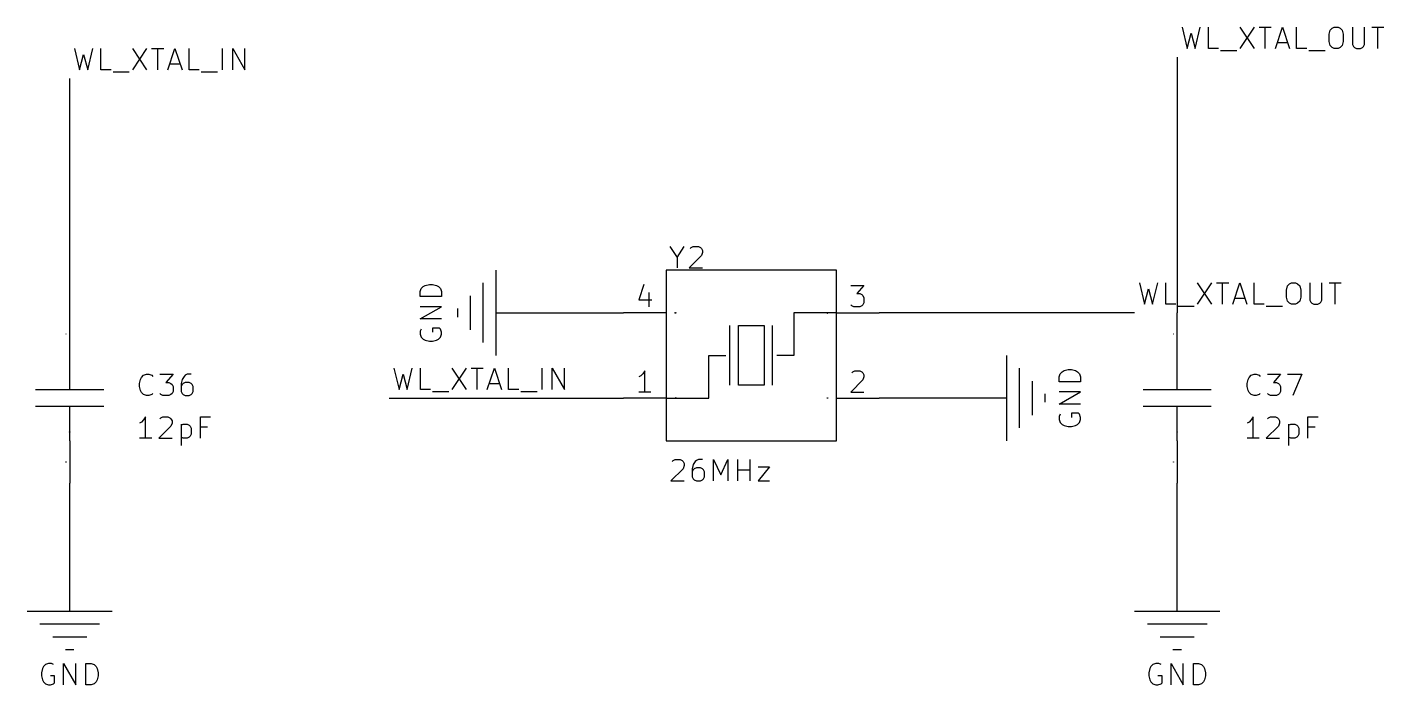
# Model space of a CAD drawing. Header units: millimetres. Extents: x 6 to 276, y -192 to -5.
# Drawn here: x 6.4 to 87.3, y -147.9 to -108.7 of the extents above; entities that cross this region are included whole.
import ezdxf

# ---------------------------------------------------------------- set-up
doc = ezdxf.new("R2010")
doc.units = ezdxf.units.MM
for name, color, linetype in [('GREENSIXTYFIVE', 129, 'CONTINUOUS'), ('LIGHTGREEN', 92, 'CONTINUOUS'), ('LIGHTRED', 12, 'CONTINUOUS'), ('RED', 14, 'CONTINUOUS'), ('REDSIX', 19, 'CONTINUOUS')]:
    doc.layers.add(name, color=color, linetype=linetype)

msp = doc.modelspace()

# ---------------------------------------------------------------- linework, layer by layer
at = {"layer": 'GREENSIXTYFIVE', "linetype": 'CONTINUOUS'}
for p, q in [((44.6821, -121.7744), (45.1054, -122.4397)), ((45.1054, -122.4397), (45.5288, -121.7744)), ((45.8917, -121.8954), (45.9521, -121.8349)), ((45.9521, -121.8349), (46.0731, -121.7744)), ((46.0731, -121.7744), (46.3755, -121.7744)), ((46.3755, -121.7744), (46.4964, -121.8349)), ((46.4964, -121.8349), (46.5569, -121.8954)), ((46.5569, -121.8954), (46.6174, -122.0163)), ((46.6174, -122.1373), (46.5569, -122.3187)), ((46.6174, -122.0163), (46.6174, -122.1373)), ((45.1054, -122.4397), (45.1054, -123.0444)), ((46.5569, -122.3187), (45.8312, -123.0444)), ((45.8312, -123.0444), (46.6174, -123.0444)), ((29.7891, -124.4599), (29.8496, -124.2785)), ((29.7891, -124.7623), (29.7891, -124.4599)), ((29.8496, -124.2785), (29.9706, -124.1575)), ((29.9706, -124.1575), (30.0915, -124.097)), ((30.0915, -124.097), (30.3334, -124.0366)), ((30.3334, -124.0366), (30.5148, -124.0366)), ((30.5148, -124.0366), (30.7567, -124.097)), ((30.7567, -124.097), (30.8777, -124.1575)), ((30.8777, -124.1575), (30.9987, -124.2785)), ((30.9987, -124.2785), (31.0591, -124.4599)), ((31.0591, -124.4599), (31.0591, -124.7623)), ((31.0591, -124.7623), (29.7891, -124.7623)), ((29.7891, -126.0928), (31.0591, -125.3671)), ((31.0591, -125.3671), (29.7891, -125.3671)), ((31.0591, -126.0928), (29.7891, -126.0928)), ((44.964, -125.7224), (44.9628, -125.7272)), ((44.9628, -125.7272), (44.9628, -125.7309)), ((44.9628, -125.7309), (44.964, -125.7357)), ((44.9652, -125.72), (44.964, -125.7224)), ((44.964, -125.7357), (44.9652, -125.7381)), ((44.9676, -125.7176), (44.9652, -125.72)), ((44.9652, -125.7381), (44.9676, -125.7406)), ((44.9713, -125.7164), (44.9676, -125.7176)), ((44.9676, -125.7406), (44.9713, -125.7418)), ((44.9749, -125.7164), (44.9713, -125.7164)), ((44.9713, -125.7418), (44.9737, -125.7418)), ((44.9785, -125.7309), (44.9737, -125.7309)), ((44.9737, -125.7418), (44.9773, -125.7406)), ((44.9773, -125.7176), (44.9749, -125.7164)), ((44.9773, -125.7406), (44.9785, -125.7393)), ((44.9785, -125.7393), (44.9785, -125.7309)), ((44.9894, -125.7418), (44.9894, -125.7164)), ((44.9894, -125.7164), (45.0039, -125.7418)), ((45.0039, -125.7418), (45.0039, -125.7164)), ((45.016, -125.7418), (45.016, -125.7164)), ((45.016, -125.7164), (45.022, -125.7164)), ((45.022, -125.7418), (45.016, -125.7418)), ((45.022, -125.7164), (45.0257, -125.7176)), ((45.0257, -125.7406), (45.022, -125.7418)), ((45.0257, -125.7176), (45.0281, -125.72)), ((45.0281, -125.7381), (45.0257, -125.7406)), ((45.0281, -125.72), (45.0293, -125.7224)), ((45.0293, -125.7357), (45.0281, -125.7381)), ((45.0293, -125.7224), (45.0305, -125.7272)), ((45.0305, -125.7309), (45.0293, -125.7357)), ((45.0305, -125.7272), (45.0305, -125.7309)), ((54.0064, -125.7248), (54.0076, -125.72)), ((54.0064, -125.7333), (54.0064, -125.7248)), ((54.0076, -125.7381), (54.0064, -125.7333)), ((54.0076, -125.72), (54.01, -125.7176)), ((54.01, -125.7406), (54.0076, -125.7381)), ((54.01, -125.7176), (54.0124, -125.7164)), ((54.0124, -125.7418), (54.01, -125.7406)), ((54.0124, -125.7164), (54.0173, -125.7164)), ((54.0173, -125.7418), (54.0124, -125.7418)), ((54.0173, -125.7164), (54.0197, -125.7176)), ((54.0197, -125.7406), (54.0173, -125.7418)), ((54.0197, -125.7176), (54.0221, -125.72)), ((54.0221, -125.7381), (54.0197, -125.7406)), ((54.0221, -125.72), (54.0233, -125.7248)), ((54.0233, -125.7333), (54.0221, -125.7381)), ((54.0233, -125.7248), (54.0233, -125.7333)), ((54.033, -125.7212), (54.0342, -125.7188)), ((54.033, -125.7236), (54.033, -125.7212)), ((54.0342, -125.726), (54.033, -125.7236)), ((54.033, -125.7406), (54.0366, -125.7418)), ((54.0342, -125.7188), (54.0354, -125.7176)), ((54.0354, -125.7272), (54.0342, -125.726)), ((54.0354, -125.7176), (54.0378, -125.7164)), ((54.0378, -125.7285), (54.0354, -125.7272)), ((54.0366, -125.7418), (54.0427, -125.7418)), ((54.0378, -125.7164), (54.0439, -125.7164)), ((54.0427, -125.7297), (54.0378, -125.7285)), ((54.0451, -125.7309), (54.0427, -125.7297)), ((54.0427, -125.7418), (54.0451, -125.7406)), ((54.0439, -125.7164), (54.0475, -125.7176)), ((54.0463, -125.7321), (54.0451, -125.7309)), ((54.0451, -125.7406), (54.0463, -125.7393)), ((54.0475, -125.7345), (54.0463, -125.7321)), ((54.0463, -125.7393), (54.0475, -125.7369)), ((54.0475, -125.7369), (54.0475, -125.7345)), ((54.0572, -125.7272), (54.0584, -125.7224)), ((54.0572, -125.7309), (54.0572, -125.7272)), ((54.0584, -125.7357), (54.0572, -125.7309)), ((54.0584, -125.7224), (54.0596, -125.72)), ((54.0596, -125.7381), (54.0584, -125.7357)), ((54.0596, -125.72), (54.062, -125.7176)), ((54.062, -125.7406), (54.0596, -125.7381)), ((54.062, -125.7176), (54.0657, -125.7164)), ((54.0657, -125.7418), (54.062, -125.7406)), ((54.0657, -125.7164), (54.0681, -125.7164)), ((54.0681, -125.7418), (54.0657, -125.7418)), ((54.0681, -125.7164), (54.0717, -125.7176)), ((54.0717, -125.7406), (54.0681, -125.7418)), ((54.0717, -125.7176), (54.0729, -125.7188)), ((54.0729, -125.7393), (54.0717, -125.7406)), ((54.0959, -125.7272), (54.0814, -125.7418)), ((54.0814, -125.7418), (54.0971, -125.7418)), ((54.0826, -125.7188), (54.0838, -125.7176)), ((54.0838, -125.7176), (54.0862, -125.7164)), ((54.0862, -125.7164), (54.0923, -125.7164)), ((54.0923, -125.7164), (54.0947, -125.7176)), ((54.0947, -125.7176), (54.0959, -125.7188)), ((54.0959, -125.7188), (54.0971, -125.7212)), ((54.0971, -125.7236), (54.0959, -125.7272)), ((54.0971, -125.7212), (54.0971, -125.7236)), ((29.8496, -126.6975), (29.7891, -126.8185)), ((29.7891, -126.8185), (29.7891, -126.9999)), ((29.7891, -126.9999), (29.8496, -127.1813)), ((30.9382, -126.6371), (30.5148, -126.6371)), ((30.5148, -126.6371), (30.5148, -126.879)), ((30.9987, -126.6975), (30.9382, -126.6371)), ((31.0591, -126.879), (30.9987, -126.6975)), ((30.9987, -127.1813), (31.0591, -126.9999)), ((31.0591, -126.9999), (31.0591, -126.879)), ((29.8496, -127.1813), (29.9706, -127.3023)), ((29.9706, -127.3023), (30.0915, -127.3628)), ((30.0915, -127.3628), (30.3334, -127.4232)), ((30.3334, -127.4232), (30.5148, -127.4232)), ((30.5148, -127.4232), (30.7567, -127.3628)), ((30.7567, -127.3628), (30.8777, -127.3023)), ((30.8777, -127.3023), (30.9987, -127.1813)), ((8.9018, -128.7901), (8.8764, -128.7901)), ((8.8764, -128.7901), (8.88, -128.7925)), ((8.88, -128.7925), (8.8824, -128.7949)), ((8.8824, -128.7949), (8.8836, -128.7973)), ((8.9018, -128.7828), (8.9018, -128.7973)), ((13.295, -129.4549), (13.4764, -129.3944)), ((13.4764, -129.3944), (13.5973, -129.3944)), ((13.5973, -129.3944), (13.7788, -129.4549)), ((14.2626, -129.3944), (15.0488, -129.3944)), ((15.0488, -129.3944), (14.6254, -129.8782)), ((15.8954, -129.3944), (15.7745, -129.4549)), ((16.1373, -129.3944), (15.8954, -129.3944)), ((67.8892, -129.5398), (67.9497, -129.3584)), ((67.9497, -129.3584), (68.0707, -129.2374)), ((68.0707, -129.2374), (68.1916, -129.1769)), ((68.1916, -129.1769), (68.4335, -129.1165)), ((68.4335, -129.1165), (68.6149, -129.1165)), ((68.6149, -129.1165), (68.8568, -129.1769)), ((68.8568, -129.1769), (68.9778, -129.2374)), ((68.9778, -129.2374), (69.0988, -129.3584)), ((69.0988, -129.3584), (69.1592, -129.5398)), ((74.9418, -128.7901), (74.9164, -128.7901)), ((74.9164, -128.7901), (74.92, -128.7925)), ((74.92, -128.7925), (74.9224, -128.7949)), ((74.9224, -128.7949), (74.9236, -128.7973)), ((74.9418, -128.7828), (74.9418, -128.7973)), ((79.335, -129.4549), (79.5164, -129.3944)), ((79.5164, -129.3944), (79.6373, -129.3944)), ((79.6373, -129.3944), (79.8188, -129.4549)), ((80.3026, -129.3944), (81.0888, -129.3944)), ((81.0888, -129.3944), (80.6654, -129.8782)), ((81.5121, -129.3944), (82.3587, -129.3944)), ((82.3587, -129.3944), (81.8145, -130.6644)), ((13.0531, -129.9387), (13.1135, -129.6968)), ((13.0531, -130.1201), (13.0531, -129.9387)), ((13.1135, -130.362), (13.0531, -130.1201)), ((13.1135, -129.6968), (13.174, -129.5759)), ((13.174, -129.5759), (13.295, -129.4549)), ((13.7788, -129.4549), (13.8392, -129.5154)), ((14.6254, -129.8782), (14.8069, -129.8782)), ((14.8069, -129.8782), (14.9278, -129.9387)), ((14.9278, -129.9387), (14.9883, -129.9992)), ((14.9883, -129.9992), (15.0488, -130.1201)), ((15.0488, -130.1201), (15.0488, -130.4225)), ((15.593, -129.6968), (15.5326, -129.9387)), ((15.5326, -129.9387), (15.5326, -130.4225)), ((15.593, -129.9992), (15.5326, -130.1201)), ((15.714, -129.5154), (15.593, -129.6968)), ((15.6535, -129.9387), (15.593, -129.9992)), ((15.7745, -129.8782), (15.6535, -129.9387)), ((15.7745, -129.4549), (15.714, -129.5154)), ((16.0164, -129.8782), (15.7745, -129.8782)), ((16.1373, -129.9387), (16.0164, -129.8782)), ((16.1978, -129.9992), (16.1373, -129.9387)), ((16.2583, -130.1201), (16.1978, -129.9992)), ((16.2583, -130.4225), (16.2583, -130.1201)), ((67.8892, -129.8422), (67.8892, -129.5398)), ((69.1592, -129.8422), (67.8892, -129.8422)), ((69.1592, -129.5398), (69.1592, -129.8422)), ((79.0931, -129.9387), (79.1535, -129.6968)), ((79.0931, -130.1201), (79.0931, -129.9387)), ((79.1535, -130.362), (79.0931, -130.1201)), ((79.1535, -129.6968), (79.214, -129.5759)), ((79.214, -129.5759), (79.335, -129.4549)), ((79.8188, -129.4549), (79.8792, -129.5154)), ((80.6654, -129.8782), (80.8469, -129.8782)), ((80.8469, -129.8782), (80.9678, -129.9387)), ((80.9678, -129.9387), (81.0283, -129.9992)), ((81.0283, -129.9992), (81.0888, -130.1201)), ((81.0888, -130.1201), (81.0888, -130.4225)), ((13.174, -130.483), (13.1135, -130.362)), ((13.295, -130.604), (13.174, -130.483)), ((13.4764, -130.6644), (13.295, -130.604)), ((13.5973, -130.6644), (13.4764, -130.6644)), ((13.7788, -130.604), (13.5973, -130.6644)), ((13.8392, -130.5435), (13.7788, -130.604)), ((14.3231, -130.604), (14.2626, -130.5435)), ((14.444, -130.6644), (14.3231, -130.604)), ((14.8069, -130.6644), (14.444, -130.6644)), ((14.9278, -130.604), (14.8069, -130.6644)), ((14.9883, -130.5435), (14.9278, -130.604)), ((15.0488, -130.4225), (14.9883, -130.5435)), ((15.5326, -130.4225), (15.593, -130.5435)), ((15.593, -130.5435), (15.6535, -130.604)), ((15.6535, -130.604), (15.7745, -130.6644)), ((15.7745, -130.6644), (16.0164, -130.6644)), ((16.0164, -130.6644), (16.1373, -130.604)), ((16.1373, -130.604), (16.1978, -130.5435)), ((16.1978, -130.5435), (16.2583, -130.4225)), ((44.9628, -130.8048), (44.964, -130.8)), ((44.9628, -130.8133), (44.9628, -130.8048)), ((44.964, -130.8181), (44.9628, -130.8133)), ((44.964, -130.8), (44.9664, -130.7976)), ((44.9664, -130.8206), (44.964, -130.8181)), ((44.9664, -130.7976), (44.9688, -130.7964)), ((44.9688, -130.8218), (44.9664, -130.8206)), ((44.9688, -130.7964), (44.9737, -130.7964)), ((44.9737, -130.8218), (44.9688, -130.8218)), ((44.9737, -130.7964), (44.9761, -130.7976)), ((44.9761, -130.8206), (44.9737, -130.8218)), ((44.9761, -130.7976), (44.9785, -130.8)), ((44.9785, -130.8181), (44.9761, -130.8206)), ((44.9785, -130.8), (44.9797, -130.8048)), ((44.9797, -130.8133), (44.9785, -130.8181)), ((44.9797, -130.8048), (44.9797, -130.8133)), ((44.9894, -130.8012), (44.9906, -130.7988)), ((44.9894, -130.8036), (44.9894, -130.8012)), ((44.9906, -130.806), (44.9894, -130.8036)), ((44.9894, -130.8206), (44.993, -130.8218)), ((44.9906, -130.7988), (44.9918, -130.7976)), ((44.9918, -130.8072), (44.9906, -130.806)), ((44.9918, -130.7976), (44.9942, -130.7964)), ((44.9942, -130.8085), (44.9918, -130.8072)), ((44.993, -130.8218), (44.9991, -130.8218)), ((44.9942, -130.7964), (45.0003, -130.7964)), ((44.9991, -130.8097), (44.9942, -130.8085)), ((45.0015, -130.8109), (44.9991, -130.8097)), ((44.9991, -130.8218), (45.0015, -130.8206)), ((45.0003, -130.7964), (45.0039, -130.7976)), ((45.0027, -130.8121), (45.0015, -130.8109)), ((45.0015, -130.8206), (45.0027, -130.8193)), ((45.0039, -130.8145), (45.0027, -130.8121)), ((45.0027, -130.8193), (45.0039, -130.8169)), ((45.0039, -130.8169), (45.0039, -130.8145)), ((45.0136, -130.8072), (45.0148, -130.8024)), ((45.0136, -130.8109), (45.0136, -130.8072)), ((45.0148, -130.8157), (45.0136, -130.8109)), ((45.0148, -130.8024), (45.016, -130.8)), ((45.016, -130.8181), (45.0148, -130.8157)), ((45.016, -130.8), (45.0184, -130.7976)), ((45.0184, -130.8206), (45.016, -130.8181)), ((45.0184, -130.7976), (45.0221, -130.7964)), ((45.0221, -130.8218), (45.0184, -130.8206)), ((45.0221, -130.7964), (45.0245, -130.7964)), ((45.0245, -130.8218), (45.0221, -130.8218)), ((45.0245, -130.7964), (45.0281, -130.7976)), ((45.0281, -130.8206), (45.0245, -130.8218)), ((45.0281, -130.7976), (45.0293, -130.7988)), ((45.0293, -130.8193), (45.0281, -130.8206)), ((45.0414, -130.8024), (45.039, -130.8036)), ((45.0535, -130.8218), (45.039, -130.8218)), ((45.0438, -130.8), (45.0414, -130.8024)), ((45.0462, -130.7964), (45.0438, -130.8)), ((45.0462, -130.8218), (45.0462, -130.7964)), ((54.0306, -130.8024), (54.0294, -130.8072)), ((54.0294, -130.8072), (54.0294, -130.8109)), ((54.0294, -130.8109), (54.0306, -130.8157)), ((54.0318, -130.8), (54.0306, -130.8024)), ((54.0306, -130.8157), (54.0318, -130.8181)), ((54.0342, -130.7976), (54.0318, -130.8)), ((54.0318, -130.8181), (54.0342, -130.8206)), ((54.0379, -130.7964), (54.0342, -130.7976)), ((54.0342, -130.8206), (54.0379, -130.8218)), ((54.0415, -130.7964), (54.0379, -130.7964)), ((54.0379, -130.8218), (54.0403, -130.8218)), ((54.0451, -130.8109), (54.0403, -130.8109)), ((54.0403, -130.8218), (54.0439, -130.8206)), ((54.0439, -130.7976), (54.0415, -130.7964)), ((54.0439, -130.8206), (54.0451, -130.8193)), ((54.0451, -130.8193), (54.0451, -130.8109)), ((54.056, -130.8218), (54.056, -130.7964)), ((54.056, -130.7964), (54.0705, -130.8218)), ((54.0705, -130.8218), (54.0705, -130.7964)), ((54.0826, -130.8218), (54.0826, -130.7964)), ((54.0826, -130.7964), (54.0886, -130.7964)), ((54.0886, -130.8218), (54.0826, -130.8218)), ((54.0886, -130.7964), (54.0923, -130.7976)), ((54.0923, -130.8206), (54.0886, -130.8218)), ((54.0923, -130.7976), (54.0947, -130.8)), ((54.0947, -130.8181), (54.0923, -130.8206)), ((54.0947, -130.8), (54.0959, -130.8024)), ((54.0959, -130.8157), (54.0947, -130.8181)), ((54.0959, -130.8024), (54.0971, -130.8072)), ((54.0971, -130.8109), (54.0959, -130.8157)), ((54.0971, -130.8072), (54.0971, -130.8109)), ((67.8892, -131.1727), (69.1592, -130.447)), ((69.1592, -130.447), (67.8892, -130.447)), ((79.214, -130.483), (79.1535, -130.362)), ((79.335, -130.604), (79.214, -130.483)), ((79.5164, -130.6644), (79.335, -130.604)), ((79.6373, -130.6644), (79.5164, -130.6644)), ((79.8188, -130.604), (79.6373, -130.6644)), ((79.8792, -130.5435), (79.8188, -130.604)), ((80.3631, -130.604), (80.3026, -130.5435)), ((80.484, -130.6644), (80.3631, -130.604)), ((80.8469, -130.6644), (80.484, -130.6644)), ((80.9678, -130.604), (80.8469, -130.6644)), ((81.0283, -130.5435), (80.9678, -130.604)), ((81.0888, -130.4225), (81.0283, -130.5435)), ((69.1592, -131.1727), (67.8892, -131.1727)), ((67.9497, -131.7774), (67.8892, -131.8984)), ((69.0383, -131.717), (68.6149, -131.717)), ((68.6149, -131.717), (68.6149, -131.9589)), ((69.0988, -131.7774), (69.0383, -131.717)), ((69.1592, -131.9589), (69.0988, -131.7774)), ((13.174, -132.2368), (13.0531, -132.2973)), ((13.295, -132.1159), (13.174, -132.2368)), ((13.4159, -131.9344), (13.295, -132.1159)), ((13.4159, -133.2044), (13.4159, -131.9344)), ((14.9278, -132.4787), (14.2021, -133.2044)), ((14.2626, -132.0554), (14.323, -131.9949)), ((14.323, -131.9949), (14.444, -131.9344)), ((14.444, -131.9344), (14.7464, -131.9344)), ((14.7464, -131.9344), (14.8673, -131.9949)), ((14.8673, -131.9949), (14.9278, -132.0554)), ((14.9278, -132.0554), (14.9883, -132.1763)), ((14.9883, -132.2973), (14.9278, -132.4787)), ((14.9883, -132.1763), (14.9883, -132.2973)), ((15.5325, -132.3578), (15.5325, -133.6278)), ((15.5325, -132.4182), (15.6535, -132.3578)), ((15.6535, -132.3578), (15.8954, -132.3578)), ((15.8954, -132.3578), (16.0163, -132.4182)), ((16.0163, -132.4182), (16.0768, -132.4787)), ((16.0768, -132.4787), (16.1373, -132.5997)), ((16.1373, -132.5997), (16.1373, -132.9625)), ((16.6815, -133.2044), (16.6815, -131.9344)), ((16.6815, -131.9344), (17.2863, -131.9344)), ((17.1049, -132.5392), (16.6815, -132.5392)), ((67.8892, -131.8984), (67.8892, -132.0798)), ((67.8892, -132.0798), (67.9497, -132.2612)), ((67.9497, -132.2612), (68.0707, -132.3822)), ((68.0707, -132.3822), (68.1916, -132.4427)), ((68.1916, -132.4427), (68.4335, -132.5031)), ((68.4335, -132.5031), (68.6149, -132.5031)), ((68.6149, -132.5031), (68.8568, -132.4427)), ((68.8568, -132.4427), (68.9778, -132.3822)), ((68.9778, -132.3822), (69.0988, -132.2612)), ((69.0988, -132.2612), (69.1592, -132.0798)), ((69.1592, -132.0798), (69.1592, -131.9589)), ((79.214, -132.2368), (79.0931, -132.2973)), ((79.335, -132.1159), (79.214, -132.2368)), ((79.4559, -131.9344), (79.335, -132.1159)), ((79.4559, -133.2044), (79.4559, -131.9344)), ((80.9678, -132.4787), (80.2421, -133.2044)), ((80.3026, -132.0554), (80.363, -131.9949)), ((80.363, -131.9949), (80.484, -131.9344)), ((80.484, -131.9344), (80.7864, -131.9344)), ((80.7864, -131.9344), (80.9073, -131.9949)), ((80.9073, -131.9949), (80.9678, -132.0554)), ((80.9678, -132.0554), (81.0283, -132.1763)), ((81.0283, -132.2973), (80.9678, -132.4787)), ((81.0283, -132.1763), (81.0283, -132.2973)), ((81.5725, -132.3578), (81.5725, -133.6278)), ((81.5725, -132.4182), (81.6935, -132.3578)), ((81.6935, -132.3578), (81.9354, -132.3578)), ((81.9354, -132.3578), (82.0563, -132.4182)), ((82.0563, -132.4182), (82.1168, -132.4787)), ((82.1168, -132.4787), (82.1773, -132.5997)), ((82.1773, -132.5997), (82.1773, -132.9625)), ((82.7215, -133.2044), (82.7215, -131.9344)), ((82.7215, -131.9344), (83.3263, -131.9344)), ((83.1449, -132.5392), (82.7215, -132.5392)), ((8.8764, -132.8274), (8.8776, -132.825)), ((8.8764, -132.8335), (8.8764, -132.8274)), ((8.8776, -132.8359), (8.8764, -132.8335)), ((8.8776, -132.825), (8.8788, -132.8238)), ((8.8788, -132.8371), (8.8776, -132.8359)), ((8.8788, -132.8238), (8.8812, -132.8226)), ((8.8812, -132.8226), (8.8836, -132.8226)), ((8.8836, -132.8226), (8.8872, -132.8238)), ((8.8872, -132.8238), (8.9018, -132.8383)), ((8.9018, -132.8383), (8.9018, -132.8226)), ((13.7788, -133.2044), (13.0531, -133.2044)), ((14.2021, -133.2044), (14.9883, -133.2044)), ((15.6535, -133.2044), (15.5325, -133.144)), ((15.8954, -133.2044), (15.6535, -133.2044)), ((16.0163, -133.144), (15.8954, -133.2044)), ((16.0768, -133.0835), (16.0163, -133.144)), ((16.1373, -132.9625), (16.0768, -133.0835)), ((74.9164, -132.8274), (74.9176, -132.825)), ((74.9164, -132.8335), (74.9164, -132.8274)), ((74.9176, -132.8359), (74.9164, -132.8335)), ((74.9176, -132.825), (74.9188, -132.8238)), ((74.9188, -132.8371), (74.9176, -132.8359)), ((74.9188, -132.8238), (74.9212, -132.8226)), ((74.9212, -132.8226), (74.9236, -132.8226)), ((74.9236, -132.8226), (74.9272, -132.8238)), ((74.9272, -132.8238), (74.9418, -132.8383)), ((74.9418, -132.8383), (74.9418, -132.8226)), ((79.8188, -133.2044), (79.0931, -133.2044)), ((80.2421, -133.2044), (81.0283, -133.2044)), ((81.6935, -133.2044), (81.5725, -133.144)), ((81.9354, -133.2044), (81.6935, -133.2044)), ((82.0563, -133.144), (81.9354, -133.2044)), ((82.1168, -133.0835), (82.0563, -133.144)), ((82.1773, -132.9625), (82.1168, -133.0835)), ((45.4683, -135.0187), (44.7426, -135.7444)), ((44.8031, -134.5954), (44.8635, -134.5349)), ((44.8635, -134.5349), (44.9845, -134.4744)), ((44.9845, -134.4744), (45.2869, -134.4744)), ((45.2869, -134.4744), (45.4078, -134.5349)), ((45.4078, -134.5349), (45.4683, -134.5954)), ((45.4683, -134.5954), (45.5288, -134.7163)), ((45.5288, -134.8373), (45.4683, -135.0187)), ((45.5288, -134.7163), (45.5288, -134.8373)), ((46.073, -134.7768), (46.0126, -135.0187)), ((46.0126, -135.0187), (46.0126, -135.5025)), ((46.073, -135.0792), (46.0126, -135.2001)), ((46.194, -134.5954), (46.073, -134.7768)), ((46.1335, -135.0187), (46.073, -135.0792)), ((46.2545, -134.9582), (46.1335, -135.0187)), ((46.2545, -134.5349), (46.194, -134.5954)), ((46.3754, -134.4744), (46.2545, -134.5349)), ((46.4964, -134.9582), (46.2545, -134.9582)), ((46.6173, -134.4744), (46.3754, -134.4744)), ((46.6173, -135.0187), (46.4964, -134.9582)), ((46.6778, -135.0792), (46.6173, -135.0187)), ((46.7383, -135.2001), (46.6778, -135.0792)), ((47.2825, -135.7444), (47.2825, -134.4744)), ((47.2825, -134.4744), (47.7059, -135.3816)), ((47.7059, -135.3816), (48.1292, -134.4744)), ((48.1292, -134.4744), (48.1292, -135.7444)), ((48.7339, -135.7444), (48.7339, -134.4744)), ((48.7339, -135.0792), (49.4596, -135.0792)), ((49.4596, -135.7444), (49.4596, -134.4744)), ((49.9435, -134.8978), (50.6087, -134.8978)), ((50.6087, -134.8978), (49.9435, -135.7444)), ((44.7426, -135.7444), (45.5288, -135.7444)), ((46.0126, -135.5025), (46.073, -135.6235)), ((46.073, -135.6235), (46.1335, -135.684)), ((46.1335, -135.684), (46.2545, -135.7444)), ((46.2545, -135.7444), (46.4964, -135.7444)), ((46.4964, -135.7444), (46.6173, -135.684)), ((46.6173, -135.684), (46.6778, -135.6235)), ((46.6778, -135.6235), (46.7383, -135.5025)), ((46.7383, -135.5025), (46.7383, -135.2001)), ((49.9435, -135.7444), (50.6087, -135.7444)), ((7.2571, -146.9316), (7.1967, -147.1735)), ((7.1967, -147.1735), (7.1967, -147.3549)), ((7.3176, -146.8107), (7.2571, -146.9316)), ((7.4386, -146.6897), (7.3176, -146.8107)), ((7.62, -146.6292), (7.4386, -146.6897)), ((7.8014, -146.6292), (7.62, -146.6292)), ((7.9224, -146.6897), (7.8014, -146.6292)), ((8.5271, -147.8992), (8.5271, -146.6292)), ((8.5271, -146.6292), (9.2528, -147.8992)), ((9.2528, -147.8992), (9.2528, -146.6292)), ((9.8576, -147.8992), (9.8576, -146.6292)), ((9.8576, -146.6292), (10.16, -146.6292)), ((10.16, -146.6292), (10.3414, -146.6897)), ((10.3414, -146.6897), (10.4624, -146.8107)), ((10.4624, -146.8107), (10.5229, -146.9316)), ((10.5229, -146.9316), (10.5833, -147.1735)), ((10.5833, -147.1735), (10.5833, -147.3549)), ((73.2971, -146.9316), (73.2367, -147.1735)), ((73.2367, -147.1735), (73.2367, -147.3549)), ((73.3576, -146.8107), (73.2971, -146.9316)), ((73.4786, -146.6897), (73.3576, -146.8107)), ((73.66, -146.6292), (73.4786, -146.6897)), ((73.8414, -146.6292), (73.66, -146.6292)), ((73.9624, -146.6897), (73.8414, -146.6292)), ((74.5671, -147.8992), (74.5671, -146.6292)), ((74.5671, -146.6292), (75.2928, -147.8992)), ((75.2928, -147.8992), (75.2928, -146.6292)), ((75.8976, -147.8992), (75.8976, -146.6292)), ((75.8976, -146.6292), (76.2, -146.6292)), ((76.2, -146.6292), (76.3814, -146.6897)), ((76.3814, -146.6897), (76.5024, -146.8107)), ((76.5024, -146.8107), (76.5629, -146.9316)), ((76.5629, -146.9316), (76.6233, -147.1735)), ((76.6233, -147.1735), (76.6233, -147.3549)), ((7.1967, -147.3549), (7.2571, -147.5968)), ((7.2571, -147.5968), (7.3176, -147.7178)), ((7.3176, -147.7178), (7.4386, -147.8388)), ((7.4386, -147.8388), (7.62, -147.8992)), ((7.62, -147.8992), (7.7409, -147.8992)), ((7.9828, -147.3549), (7.7409, -147.3549)), ((7.7409, -147.8992), (7.9224, -147.8388)), ((7.9224, -147.8388), (7.9828, -147.7783)), ((7.9828, -147.7783), (7.9828, -147.3549)), ((10.16, -147.8992), (9.8576, -147.8992)), ((10.3414, -147.8388), (10.16, -147.8992)), ((10.4624, -147.7178), (10.3414, -147.8388)), ((10.5229, -147.5968), (10.4624, -147.7178)), ((10.5833, -147.3549), (10.5229, -147.5968)), ((73.2367, -147.3549), (73.2971, -147.5968)), ((73.2971, -147.5968), (73.3576, -147.7178)), ((73.3576, -147.7178), (73.4786, -147.8388)), ((73.4786, -147.8388), (73.66, -147.8992)), ((73.66, -147.8992), (73.7809, -147.8992)), ((74.0228, -147.3549), (73.7809, -147.3549)), ((73.7809, -147.8992), (73.9624, -147.8388)), ((73.9624, -147.8388), (74.0228, -147.7783)), ((74.0228, -147.7783), (74.0228, -147.3549)), ((76.2, -147.8992), (75.8976, -147.8992)), ((76.3814, -147.8388), (76.2, -147.8992)), ((76.5024, -147.7178), (76.3814, -147.8388)), ((76.5629, -147.5968), (76.5024, -147.7178)), ((76.6233, -147.3549), (76.5629, -147.5968))]:
    msp.add_line(p, q, dxfattribs=at)
at = {"layer": 'LIGHTGREEN', "linetype": 'CONTINUOUS'}
for p, q in [((74.93, -110.49), (74.93, -125.73)), ((8.89, -125.73), (8.89, -111.76)), ((36.83, -125.73), (41.91, -125.73)), ((72.39, -125.73), (57.15, -125.73)), ((27.94, -130.81), (41.91, -130.81)), ((62.23, -130.81), (57.15, -130.81)), ((8.89, -140.97), (8.89, -135.89)), ((74.93, -140.97), (74.93, -135.89))]:
    msp.add_line(p, q, dxfattribs=at)
at = {"layer": 'LIGHTRED', "linetype": 'CONTINUOUS'}
for p, q in [((43.1195, -124.0409), (42.8172, -124.948)), ((43.4219, -124.5247), (43.4219, -125.3713)), ((55.4567, -124.1013), (56.2429, -124.1013)), ((56.2429, -124.1013), (55.8195, -124.5851)), ((55.8195, -124.5851), (56.001, -124.5851)), ((56.001, -124.5851), (56.1219, -124.6456)), ((42.8172, -124.948), (43.6033, -124.948)), ((55.5172, -125.3109), (55.4567, -125.2504)), ((55.6381, -125.3713), (55.5172, -125.3109)), ((56.001, -125.3713), (55.6381, -125.3713)), ((56.1219, -125.3109), (56.001, -125.3713)), ((56.1219, -124.6456), (56.1824, -124.7061)), ((56.1824, -125.2504), (56.1219, -125.3109)), ((56.1824, -124.7061), (56.2429, -124.827)), ((56.2429, -125.1294), (56.1824, -125.2504)), ((56.2429, -124.827), (56.2429, -125.1294)), ((8.6837, -127), (8.6583, -127)), ((8.6583, -127), (8.6619, -127.0024)), ((8.6619, -127.0024), (8.6643, -127.0048)), ((8.6643, -127.0048), (8.6655, -127.0072)), ((8.6837, -126.9927), (8.6837, -127.0072)), ((74.7237, -127), (74.6983, -127)), ((74.6983, -127), (74.7019, -127.0024)), ((74.7019, -127.0024), (74.7043, -127.0048)), ((74.7043, -127.0048), (74.7055, -127.0072)), ((74.7237, -126.9927), (74.7237, -127.0072)), ((43.0591, -129.3628), (42.9381, -129.4837)), ((43.18, -129.1813), (43.0591, -129.3628)), ((43.18, -130.4513), (43.18, -129.1813)), ((55.5172, -129.3023), (55.5776, -129.2418)), ((55.5776, -129.2418), (55.6986, -129.1813)), ((55.6986, -129.1813), (56.001, -129.1813)), ((56.001, -129.1813), (56.1219, -129.2418)), ((56.1219, -129.2418), (56.1824, -129.3023)), ((56.1824, -129.3023), (56.2429, -129.4232)), ((56.2429, -129.4232), (56.2429, -129.5442)), ((42.9381, -129.4837), (42.8172, -129.5442)), ((56.1824, -129.7256), (55.4567, -130.4513)), ((56.2429, -129.5442), (56.1824, -129.7256)), ((43.5429, -130.4513), (42.8172, -130.4513)), ((55.4567, -130.4513), (56.2429, -130.4513)), ((8.6583, -134.6175), (8.6595, -134.6151)), ((8.6583, -134.6236), (8.6583, -134.6175)), ((8.6595, -134.626), (8.6583, -134.6236)), ((8.6595, -134.6151), (8.6607, -134.6139)), ((8.6607, -134.6272), (8.6595, -134.626)), ((8.6607, -134.6139), (8.6631, -134.6127)), ((8.6631, -134.6127), (8.6655, -134.6127)), ((8.6655, -134.6127), (8.6691, -134.6139)), ((8.6691, -134.6139), (8.6837, -134.6284)), ((8.6837, -134.6284), (8.6837, -134.6127)), ((74.6983, -134.6175), (74.6995, -134.6151)), ((74.6983, -134.6236), (74.6983, -134.6175)), ((74.6995, -134.626), (74.6983, -134.6236)), ((74.6995, -134.6151), (74.7007, -134.6139)), ((74.7007, -134.6272), (74.6995, -134.626)), ((74.7007, -134.6139), (74.7031, -134.6127)), ((74.7031, -134.6127), (74.7055, -134.6127)), ((74.7055, -134.6127), (74.7091, -134.6139)), ((74.7091, -134.6139), (74.7237, -134.6284)), ((74.7237, -134.6284), (74.7237, -134.6127))]:
    msp.add_line(p, q, dxfattribs=at)
at = {"layer": 'RED', "linetype": 'CONTINUOUS'}
for p, q in [((34.29, -123.19), (34.29, -128.27)), ((44.45, -123.19), (44.45, -133.35)), ((54.61, -123.19), (44.45, -123.19)), ((54.61, -133.35), (54.61, -123.19)), ((33.528, -123.952), (33.528, -127.508)), ((32.766, -124.714), (32.766, -126.746)), ((8.89, -128.27), (8.89, -125.73)), ((32.004, -125.476), (32.004, -125.984)), ((34.29, -125.73), (36.83, -125.73)), ((44.45, -125.73), (41.91, -125.73)), ((54.61, -125.73), (52.07, -125.73)), ((52.07, -125.73), (52.07, -128.27)), ((54.61, -125.73), (57.15, -125.73)), ((74.93, -128.27), (74.93, -125.73)), ((48.26, -130.048), (48.26, -126.492)), ((48.768, -130.048), (48.768, -126.492)), ((48.768, -126.492), (50.292, -126.492)), ((48.768, -130.048), (48.768, -126.492)), ((48.768, -126.492), (50.292, -126.492)), ((50.292, -126.492), (50.292, -130.048)), ((50.292, -126.492), (50.292, -130.048)), ((50.8, -130.048), (50.8, -126.492)), ((48.26, -129.286), (48.26, -127.254)), ((50.8, -129.286), (50.8, -127.254)), ((8.89, -130.302), (8.89, -128.27)), ((46.99, -130.81), (46.99, -128.27)), ((46.99, -128.27), (48.006, -128.27)), ((52.07, -128.27), (51.054, -128.27)), ((64.77, -133.35), (64.77, -128.27)), ((74.93, -130.302), (74.93, -128.27)), ((65.532, -132.588), (65.532, -129.032)), ((50.292, -130.048), (48.768, -130.048)), ((50.292, -130.048), (48.768, -130.048)), ((66.294, -131.826), (66.294, -129.794)), ((6.858, -130.302), (10.922, -130.302)), ((44.45, -130.81), (41.91, -130.81)), ((44.45, -130.81), (46.99, -130.81)), ((54.61, -130.81), (57.15, -130.81)), ((64.77, -130.81), (62.23, -130.81)), ((67.056, -131.064), (67.056, -130.556)), ((72.898, -130.302), (76.962, -130.302)), ((10.922, -131.318), (6.858, -131.318)), ((8.89, -133.35), (8.89, -131.318)), ((76.962, -131.318), (72.898, -131.318)), ((74.93, -133.35), (74.93, -131.318)), ((8.89, -133.35), (8.89, -135.89)), ((44.45, -133.35), (54.61, -133.35)), ((74.93, -133.35), (74.93, -135.89)), ((8.89, -143.51), (8.89, -140.97)), ((74.93, -143.51), (74.93, -140.97)), ((6.35, -143.51), (11.43, -143.51)), ((72.39, -143.51), (77.47, -143.51)), ((7.112, -144.272), (10.668, -144.272)), ((73.152, -144.272), (76.708, -144.272)), ((7.874, -145.034), (9.906, -145.034)), ((73.914, -145.034), (75.946, -145.034)), ((8.636, -145.796), (9.144, -145.796)), ((74.676, -145.796), (75.184, -145.796))]:
    msp.add_line(p, q, dxfattribs=at)
at = {"layer": 'REDSIX', "linetype": 'CONTINUOUS'}
for p, q in [((75.2158, -108.7069), (75.5182, -109.9769)), ((75.5182, -109.9769), (75.7601, -109.0698)), ((75.7601, -109.0698), (76.002, -109.9769)), ((76.002, -109.9769), (76.3044, -108.7069)), ((76.7881, -109.9769), (76.7881, -108.7069)), ((78.6629, -108.7069), (79.5095, -109.9769)), ((79.5095, -108.7069), (78.6629, -109.9769)), ((79.8119, -108.7069), (80.5376, -108.7069)), ((80.1748, -109.9769), (80.1748, -108.7069)), ((80.7795, -109.9769), (81.2028, -108.7069)), ((81.2028, -108.7069), (81.6262, -109.9769)), ((82.0495, -109.9769), (82.0495, -108.7069)), ((83.9848, -109.1303), (84.0452, -108.8884)), ((83.9848, -109.5536), (83.9848, -109.1303)), ((84.0452, -108.8884), (84.1662, -108.7674)), ((84.1662, -108.7674), (84.2871, -108.7069)), ((84.2871, -108.7069), (84.529, -108.7069)), ((84.529, -108.7069), (84.65, -108.7674)), ((84.65, -108.7674), (84.7709, -108.8884)), ((84.7709, -108.8884), (84.8314, -109.1303)), ((84.8314, -109.1303), (84.8314, -109.5536)), ((85.3757, -108.7069), (85.3757, -109.735)), ((86.1014, -109.735), (86.1014, -108.7069)), ((86.5248, -108.7069), (87.2505, -108.7069)), ((86.8877, -109.9769), (86.8877, -108.7069)), ((9.1758, -109.9769), (9.4782, -111.2469)), ((9.962, -111.2469), (10.2644, -109.9769)), ((10.7481, -111.2469), (10.7481, -109.9769)), ((12.6229, -109.9769), (13.4695, -111.2469)), ((13.4695, -109.9769), (12.6229, -111.2469)), ((13.7719, -109.9769), (14.4976, -109.9769)), ((14.1348, -111.2469), (14.1348, -109.9769)), ((14.7395, -111.2469), (15.1628, -109.9769)), ((15.1628, -109.9769), (15.5862, -111.2469)), ((16.0095, -111.2469), (16.0095, -109.9769)), ((18.0052, -111.2469), (18.0052, -109.9769)), ((18.61, -111.2469), (18.61, -109.9769)), ((18.61, -109.9769), (19.3357, -111.2469)), ((19.3357, -111.2469), (19.3357, -109.9769)), ((77.3929, -109.9769), (76.7881, -109.9769)), ((80.9005, -109.6141), (81.5052, -109.6141)), ((82.6543, -109.9769), (82.0495, -109.9769)), ((84.0452, -109.7955), (83.9848, -109.5536)), ((84.1662, -109.9165), (84.0452, -109.7955)), ((84.2871, -109.9769), (84.1662, -109.9165)), ((84.529, -109.9769), (84.2871, -109.9769)), ((84.65, -109.9165), (84.529, -109.9769)), ((84.7709, -109.7955), (84.65, -109.9165)), ((84.8314, -109.5536), (84.7709, -109.7955)), ((85.3757, -109.735), (85.4362, -109.856)), ((85.4362, -109.856), (85.4967, -109.9165)), ((85.4967, -109.9165), (85.6176, -109.9769)), ((85.6176, -109.9769), (85.8595, -109.9769)), ((85.8595, -109.9769), (85.9805, -109.9165)), ((85.9805, -109.9165), (86.041, -109.856)), ((86.041, -109.856), (86.1014, -109.735)), ((9.4782, -111.2469), (9.7201, -110.3398)), ((9.7201, -110.3398), (9.962, -111.2469)), ((77.5139, -110.0979), (78.4815, -110.0979)), ((82.7753, -110.0979), (83.7429, -110.0979)), ((11.3529, -111.2469), (10.7481, -111.2469)), ((11.4739, -111.3679), (12.4415, -111.3679)), ((14.8605, -110.8841), (15.4652, -110.8841)), ((16.6143, -111.2469), (16.0095, -111.2469)), ((16.7353, -111.3679), (17.7029, -111.3679)), ((72.6758, -123.9469), (72.9782, -125.2169)), ((72.9782, -125.2169), (73.2201, -124.3098)), ((73.2201, -124.3098), (73.462, -125.2169)), ((73.462, -125.2169), (73.7644, -123.9469)), ((74.2481, -125.2169), (74.2481, -123.9469)), ((76.1229, -123.9469), (76.9695, -125.2169)), ((76.9695, -123.9469), (76.1229, -125.2169)), ((77.2719, -123.9469), (77.9976, -123.9469)), ((77.6348, -125.2169), (77.6348, -123.9469)), ((78.2395, -125.2169), (78.6628, -123.9469)), ((78.6628, -123.9469), (79.0862, -125.2169)), ((79.5095, -125.2169), (79.5095, -123.9469)), ((81.4448, -124.3703), (81.5052, -124.1284)), ((81.4448, -124.7936), (81.4448, -124.3703)), ((81.5052, -124.1284), (81.6262, -124.0074)), ((81.6262, -124.0074), (81.7471, -123.9469)), ((81.7471, -123.9469), (81.989, -123.9469)), ((81.989, -123.9469), (82.11, -124.0074)), ((82.11, -124.0074), (82.2309, -124.1284)), ((82.2309, -124.1284), (82.2914, -124.3703)), ((82.2914, -124.3703), (82.2914, -124.7936)), ((82.8357, -123.9469), (82.8357, -124.975)), ((83.5614, -124.975), (83.5614, -123.9469)), ((83.9848, -123.9469), (84.7105, -123.9469)), ((84.3477, -125.2169), (84.3477, -123.9469)), ((74.8529, -125.2169), (74.2481, -125.2169)), ((74.9739, -125.3379), (75.9415, -125.3379)), ((78.3605, -124.8541), (78.9652, -124.8541)), ((80.1143, -125.2169), (79.5095, -125.2169)), ((80.2353, -125.3379), (81.2029, -125.3379)), ((81.5052, -125.0355), (81.4448, -124.7936)), ((81.6262, -125.1565), (81.5052, -125.0355)), ((81.7471, -125.2169), (81.6262, -125.1565)), ((81.989, -125.2169), (81.7471, -125.2169)), ((82.11, -125.1565), (81.989, -125.2169)), ((82.2309, -125.0355), (82.11, -125.1565)), ((82.2914, -124.7936), (82.2309, -125.0355)), ((82.8357, -124.975), (82.8962, -125.096)), ((82.8962, -125.096), (82.9567, -125.1565)), ((82.9567, -125.1565), (83.0776, -125.2169)), ((83.0776, -125.2169), (83.3195, -125.2169)), ((83.3195, -125.2169), (83.4405, -125.1565)), ((83.4405, -125.1565), (83.501, -125.096)), ((83.501, -125.096), (83.5614, -124.975)), ((28.2258, -129.0269), (28.5282, -130.2969)), ((28.5282, -130.2969), (28.7701, -129.3898)), ((28.7701, -129.3898), (29.012, -130.2969)), ((29.012, -130.2969), (29.3144, -129.0269)), ((29.7981, -130.2969), (29.7981, -129.0269)), ((31.6729, -129.0269), (32.5195, -130.2969)), ((32.5195, -129.0269), (31.6729, -130.2969)), ((32.8219, -129.0269), (33.5476, -129.0269)), ((33.1848, -130.2969), (33.1848, -129.0269)), ((33.7895, -130.2969), (34.2128, -129.0269)), ((34.2128, -129.0269), (34.6362, -130.2969)), ((35.0595, -130.2969), (35.0595, -129.0269)), ((37.0552, -130.2969), (37.0552, -129.0269)), ((37.66, -130.2969), (37.66, -129.0269)), ((37.66, -129.0269), (38.3857, -130.2969)), ((38.3857, -130.2969), (38.3857, -129.0269)), ((33.9105, -129.9341), (34.5152, -129.9341)), ((30.4029, -130.2969), (29.7981, -130.2969)), ((30.5239, -130.4179), (31.4915, -130.4179)), ((35.6643, -130.2969), (35.0595, -130.2969)), ((35.7853, -130.4179), (36.7529, -130.4179))]:
    msp.add_line(p, q, dxfattribs=at)

doc.saveas('drawing.dxf')
